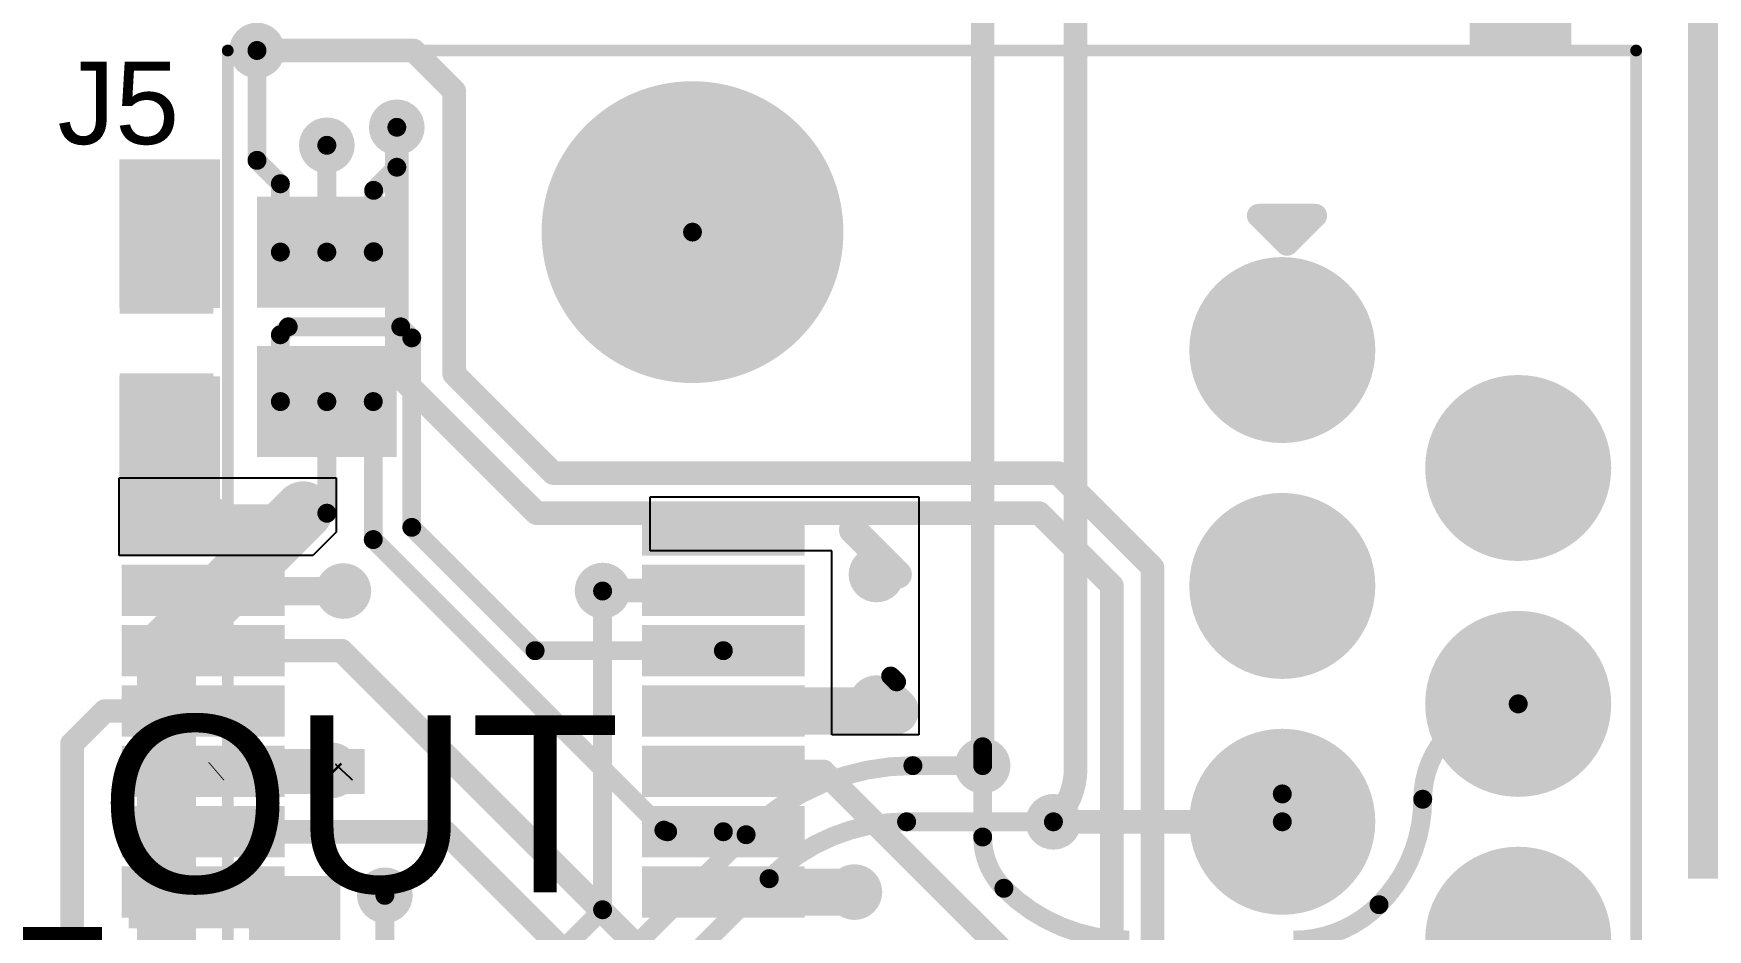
# Model space of a CAD drawing. Header units: millimetres. Extents: x -35.7 to 35.7, y -3.2 to 68.2.
# Drawn here: x -25.89 to -7.87, y 22.69 to 32.34 of the extents above; entities that cross this region are included whole.
import ezdxf

# ---------------------------------------------------------------- set-up
doc = ezdxf.new("R2010")
doc.units = ezdxf.units.MM
for name, color, linetype in [('BottomLayer', 5, 'Continuous'), ('BottomPaste', 16, 'Continuous'), ('BottomSolder', 6, 'Continuous'), ('MultiLayer', 9, 'Continuous'), ('PadHoleLayer', 156, 'Continuous'), ('TopLayer', 1, 'Continuous'), ('TopOverlay', 2, 'Continuous'), ('TopSolder', 216, 'Continuous'), ('ViaHoleLayer', 16, 'Continuous')]:
    doc.layers.add(name, color=color, linetype=linetype)
doc.styles.add('Arial', font='', dxfattribs={"height": 0.2})
doc.styles.get('Arial').set_extended_font_data('Arial')

# ---------------------------------------------------------------- blocks, each defined once
blk = doc.blocks.new('R__0603_B_6')
at = {"layer": 'BottomLayer'}
for points in [[(-1.143, -0.4445), (-1.143, 0.4445), (-0.381, 0.4445), (-0.381, -0.4445)], [(0.381, -0.4445), (0.381, 0.4445), (1.143, 0.4445), (1.143, -0.4445)]]:
    blk.add_hatch(color=5, dxfattribs=at).paths.add_polyline_path(points)
at = {"layer": 'BottomPaste'}
for points in [[(-1.143, -0.4445), (-1.143, 0.4445), (-0.381, 0.4445), (-0.381, -0.4445)], [(0.381, -0.4445), (0.381, 0.4445), (1.143, 0.4445), (1.143, -0.4445)]]:
    blk.add_hatch(color=16, dxfattribs=at).paths.add_polyline_path(points)
at = {"layer": 'BottomSolder'}
for points in [[(-1.2446, -0.5461), (-1.2446, 0.5461), (-0.2794, 0.5461), (-0.2794, -0.5461)], [(0.2794, -0.5461), (0.2794, 0.5461), (1.2446, 0.5461), (1.2446, -0.5461)]]:
    blk.add_hatch(color=6, dxfattribs=at).paths.add_polyline_path(points)
blk = doc.blocks.new('SOT_666_B_13')
at = {"layer": 'BottomLayer'}
for points in [[(-1.3, 0.65), (-0.31, 0.65), (-0.31, 0.35), (-1.3, 0.35)], [(0.31, 0.65), (1.3, 0.65), (1.3, 0.35), (0.31, 0.35)], [(-1.3, 0.15), (-0.31, 0.15), (-0.31, -0.15), (-1.3, -0.15)], [(0.31, 0.15), (1.3, 0.15), (1.3, -0.15), (0.31, -0.15)], [(-1.3, -0.35), (-0.31, -0.35), (-0.31, -0.65), (-1.3, -0.65)], [(0.31, -0.35), (1.3, -0.35), (1.3, -0.65), (0.31, -0.65)]]:
    blk.add_hatch(color=5, dxfattribs=at).paths.add_polyline_path(points)
at = {"layer": 'BottomPaste'}
for points in [[(-1.3, 0.65), (-0.31, 0.65), (-0.31, 0.35), (-1.3, 0.35)], [(0.31, 0.65), (1.3, 0.65), (1.3, 0.35), (0.31, 0.35)], [(-1.3, 0.15), (-0.31, 0.15), (-0.31, -0.15), (-1.3, -0.15)], [(0.31, 0.15), (1.3, 0.15), (1.3, -0.15), (0.31, -0.15)], [(-1.3, -0.35), (-0.31, -0.35), (-0.31, -0.65), (-1.3, -0.65)], [(0.31, -0.35), (1.3, -0.35), (1.3, -0.65), (0.31, -0.65)]]:
    blk.add_hatch(color=16, dxfattribs=at).paths.add_polyline_path(points)
at = {"layer": 'BottomSolder'}
for points in [[(-1.402, 0.752), (-0.208, 0.752), (-0.208, 0.248), (-1.402, 0.248)], [(0.208, 0.752), (1.402, 0.752), (1.402, 0.248), (0.208, 0.248)], [(-1.402, 0.252), (-0.208, 0.252), (-0.208, -0.252), (-1.402, -0.252)], [(0.208, 0.252), (1.402, 0.252), (1.402, -0.252), (0.208, -0.252)], [(-1.402, -0.248), (-0.208, -0.248), (-0.208, -0.752), (-1.402, -0.752)], [(0.208, -0.248), (1.402, -0.248), (1.402, -0.752), (0.208, -0.752)]]:
    blk.add_hatch(color=6, dxfattribs=at).paths.add_polyline_path(points)
blk = doc.blocks.new('SN74LVTH125PWR_B_27')
at = {"layer": 'BottomLayer'}
for points in [[(-3.575, 2.125), (-2.025, 2.125), (-2.025, 1.775), (-3.575, 1.775)], [(2.025, 2.125), (3.575, 2.125), (3.575, 1.775), (2.025, 1.775)], [(-3.575, 1.475), (-2.025, 1.475), (-2.025, 1.125), (-3.575, 1.125)], [(2.025, 1.475), (3.575, 1.475), (3.575, 1.125), (2.025, 1.125)], [(-3.575, 0.825), (-2.025, 0.825), (-2.025, 0.475), (-3.575, 0.475)], [(2.025, 0.825), (3.575, 0.825), (3.575, 0.475), (2.025, 0.475)], [(-3.575, 0.175), (-2.025, 0.175), (-2.025, -0.175), (-3.575, -0.175)], [(2.025, 0.175), (3.575, 0.175), (3.575, -0.175), (2.025, -0.175)], [(-3.575, -0.475), (-2.025, -0.475), (-2.025, -0.825), (-3.575, -0.825)], [(2.025, -0.475), (3.575, -0.475), (3.575, -0.825), (2.025, -0.825)], [(-3.575, -1.125), (-2.025, -1.125), (-2.025, -1.475), (-3.575, -1.475)], [(2.025, -1.125), (3.575, -1.125), (3.575, -1.475), (2.025, -1.475)], [(-3.575, -1.775), (-2.025, -1.775), (-2.025, -2.125), (-3.575, -2.125)], [(2.025, -1.775), (3.575, -1.775), (3.575, -2.125), (2.025, -2.125)]]:
    blk.add_hatch(color=5, dxfattribs=at).paths.add_polyline_path(points)
at = {"layer": 'BottomPaste'}
for points in [[(-3.575, 2.125), (-2.025, 2.125), (-2.025, 1.775), (-3.575, 1.775)], [(2.025, 2.125), (3.575, 2.125), (3.575, 1.775), (2.025, 1.775)], [(-3.575, 1.475), (-2.025, 1.475), (-2.025, 1.125), (-3.575, 1.125)], [(2.025, 1.475), (3.575, 1.475), (3.575, 1.125), (2.025, 1.125)], [(-3.575, 0.825), (-2.025, 0.825), (-2.025, 0.475), (-3.575, 0.475)], [(2.025, 0.825), (3.575, 0.825), (3.575, 0.475), (2.025, 0.475)], [(-3.575, 0.175), (-2.025, 0.175), (-2.025, -0.175), (-3.575, -0.175)], [(2.025, 0.175), (3.575, 0.175), (3.575, -0.175), (2.025, -0.175)], [(-3.575, -0.475), (-2.025, -0.475), (-2.025, -0.825), (-3.575, -0.825)], [(2.025, -0.475), (3.575, -0.475), (3.575, -0.825), (2.025, -0.825)], [(-3.575, -1.125), (-2.025, -1.125), (-2.025, -1.475), (-3.575, -1.475)], [(2.025, -1.125), (3.575, -1.125), (3.575, -1.475), (2.025, -1.475)], [(-3.575, -1.775), (-2.025, -1.775), (-2.025, -2.125), (-3.575, -2.125)], [(2.025, -1.775), (3.575, -1.775), (3.575, -2.125), (2.025, -2.125)]]:
    blk.add_hatch(color=16, dxfattribs=at).paths.add_polyline_path(points)
at = {"layer": 'BottomSolder'}
for points in [[(-3.677, 2.227), (-1.923, 2.227), (-1.923, 1.673), (-3.677, 1.673)], [(1.923, 2.227), (3.677, 2.227), (3.677, 1.673), (1.923, 1.673)], [(-3.677, 1.577), (-1.923, 1.577), (-1.923, 1.023), (-3.677, 1.023)], [(1.923, 1.577), (3.677, 1.577), (3.677, 1.023), (1.923, 1.023)], [(-3.677, 0.927), (-1.923, 0.927), (-1.923, 0.373), (-3.677, 0.373)], [(1.923, 0.927), (3.677, 0.927), (3.677, 0.373), (1.923, 0.373)], [(-3.677, 0.277), (-1.923, 0.277), (-1.923, -0.277), (-3.677, -0.277)], [(1.923, 0.277), (3.677, 0.277), (3.677, -0.277), (1.923, -0.277)], [(-3.677, -0.373), (-1.923, -0.373), (-1.923, -0.927), (-3.677, -0.927)], [(1.923, -0.373), (3.677, -0.373), (3.677, -0.927), (1.923, -0.927)], [(-3.677, -1.023), (-1.923, -1.023), (-1.923, -1.577), (-3.677, -1.577)], [(1.923, -1.023), (3.677, -1.023), (3.677, -1.577), (1.923, -1.577)], [(-3.677, -1.673), (-1.923, -1.673), (-1.923, -2.227), (-3.677, -2.227)], [(1.923, -1.673), (3.677, -1.673), (3.677, -2.227), (1.923, -2.227)]]:
    blk.add_hatch(color=6, dxfattribs=at).paths.add_polyline_path(points)
blk = doc.blocks.new('0855115001_60')
at = {"layer": 'BottomLayer'}
h = blk.add_hatch(color=5, dxfattribs=at)
edge = h.paths.add_edge_path()
edge.add_arc((-3.175, 4.445), 0.9, 0, 360)
h = blk.add_hatch(color=5, dxfattribs=at)
edge = h.paths.add_edge_path()
edge.add_arc((-0.635, 4.445), 0.9, 0, 360)
h = blk.add_hatch(color=5, dxfattribs=at)
edge = h.paths.add_edge_path()
edge.add_arc((1.905, 4.445), 0.9, 0, 360)
h = blk.add_hatch(color=5, dxfattribs=at)
edge = h.paths.add_edge_path()
edge.add_arc((4.445, 4.445), 0.9, 0, 360)
h = blk.add_hatch(color=5, dxfattribs=at)
edge = h.paths.add_edge_path()
edge.add_arc((-4.445, 1.905), 0.9, 0, 360)
h = blk.add_hatch(color=5, dxfattribs=at)
edge = h.paths.add_edge_path()
edge.add_arc((-1.905, 1.905), 0.9, 0, 360)
h = blk.add_hatch(color=5, dxfattribs=at)
edge = h.paths.add_edge_path()
edge.add_arc((0.635, 1.905), 0.9, 0, 360)
h = blk.add_hatch(color=5, dxfattribs=at)
edge = h.paths.add_edge_path()
edge.add_arc((3.175, 1.905), 0.9, 0, 360)
at = {"layer": 'BottomSolder'}
h = blk.add_hatch(color=6, dxfattribs=at)
edge = h.paths.add_edge_path()
edge.add_arc((-3.175, 4.445), 1.0016, 0, 360)
h = blk.add_hatch(color=6, dxfattribs=at)
edge = h.paths.add_edge_path()
edge.add_arc((-0.635, 4.445), 1.0016, 0, 360)
h = blk.add_hatch(color=6, dxfattribs=at)
edge = h.paths.add_edge_path()
edge.add_arc((1.905, 4.445), 1.0016, 0, 360)
h = blk.add_hatch(color=6, dxfattribs=at)
edge = h.paths.add_edge_path()
edge.add_arc((4.445, 4.445), 1.0016, 0, 360)
h = blk.add_hatch(color=6, dxfattribs=at)
edge = h.paths.add_edge_path()
edge.add_arc((-4.445, 1.905), 1.0016, 0, 360)
h = blk.add_hatch(color=6, dxfattribs=at)
edge = h.paths.add_edge_path()
edge.add_arc((-1.905, 1.905), 1.0016, 0, 360)
h = blk.add_hatch(color=6, dxfattribs=at)
edge = h.paths.add_edge_path()
edge.add_arc((0.635, 1.905), 1.0016, 0, 360)
h = blk.add_hatch(color=6, dxfattribs=at)
edge = h.paths.add_edge_path()
edge.add_arc((3.175, 1.905), 1.0016, 0, 360)
h = blk.add_hatch(color=6, dxfattribs=at)
edge = h.paths.add_edge_path()
edge.add_arc((-5.715, -4.445), 0.1016, 0, 360)
h = blk.add_hatch(color=6, dxfattribs=at)
edge = h.paths.add_edge_path()
edge.add_arc((5.715, -4.445), 0.1016, 0, 360)
at = {"layer": 'MultiLayer'}
h = blk.add_hatch(color=9, dxfattribs=at)
edge = h.paths.add_edge_path()
edge.add_arc((-3.175, 4.445), 0.9, 0, 360)
h = blk.add_hatch(color=9, dxfattribs=at)
edge = h.paths.add_edge_path()
edge.add_arc((-0.635, 4.445), 0.9, 0, 360)
h = blk.add_hatch(color=9, dxfattribs=at)
edge = h.paths.add_edge_path()
edge.add_arc((1.905, 4.445), 0.9, 0, 360)
h = blk.add_hatch(color=9, dxfattribs=at)
edge = h.paths.add_edge_path()
edge.add_arc((4.445, 4.445), 0.9, 0, 360)
h = blk.add_hatch(color=9, dxfattribs=at)
edge = h.paths.add_edge_path()
edge.add_arc((-4.445, 1.905), 0.9, 0, 360)
h = blk.add_hatch(color=9, dxfattribs=at)
edge = h.paths.add_edge_path()
edge.add_arc((-1.905, 1.905), 0.9, 0, 360)
h = blk.add_hatch(color=9, dxfattribs=at)
edge = h.paths.add_edge_path()
edge.add_arc((0.635, 1.905), 0.9, 0, 360)
h = blk.add_hatch(color=9, dxfattribs=at)
edge = h.paths.add_edge_path()
edge.add_arc((3.175, 1.905), 0.9, 0, 360)
at = {"layer": 'PadHoleLayer'}
h = blk.add_hatch(color=156, dxfattribs=at)
edge = h.paths.add_edge_path()
edge.add_arc((-3.175, 4.445), 0.5, 0, 360)
h = blk.add_hatch(color=156, dxfattribs=at)
edge = h.paths.add_edge_path()
edge.add_arc((-0.635, 4.445), 0.5, 0, 360)
h = blk.add_hatch(color=156, dxfattribs=at)
edge = h.paths.add_edge_path()
edge.add_arc((1.905, 4.445), 0.5, 0, 360)
h = blk.add_hatch(color=156, dxfattribs=at)
edge = h.paths.add_edge_path()
edge.add_arc((4.445, 4.445), 0.5, 0, 360)
h = blk.add_hatch(color=156, dxfattribs=at)
edge = h.paths.add_edge_path()
edge.add_arc((-4.445, 1.905), 0.5, 0, 360)
h = blk.add_hatch(color=156, dxfattribs=at)
edge = h.paths.add_edge_path()
edge.add_arc((-1.905, 1.905), 0.5, 0, 360)
h = blk.add_hatch(color=156, dxfattribs=at)
edge = h.paths.add_edge_path()
edge.add_arc((0.635, 1.905), 0.5, 0, 360)
h = blk.add_hatch(color=156, dxfattribs=at)
edge = h.paths.add_edge_path()
edge.add_arc((3.175, 1.905), 0.5, 0, 360)
h = blk.add_hatch(color=156, dxfattribs=at)
edge = h.paths.add_edge_path()
edge.add_arc((-5.715, -4.445), 1.625, 0, 360)
h = blk.add_hatch(color=156, dxfattribs=at)
edge = h.paths.add_edge_path()
edge.add_arc((5.715, -4.445), 1.625, 0, 360)
at = {"layer": 'TopLayer'}
h = blk.add_hatch(color=1, dxfattribs=at)
edge = h.paths.add_edge_path()
edge.add_arc((-3.175, 4.445), 0.9, 0, 360)
h = blk.add_hatch(color=1, dxfattribs=at)
edge = h.paths.add_edge_path()
edge.add_arc((-0.635, 4.445), 0.9, 0, 360)
h = blk.add_hatch(color=1, dxfattribs=at)
edge = h.paths.add_edge_path()
edge.add_arc((1.905, 4.445), 0.9, 0, 360)
h = blk.add_hatch(color=1, dxfattribs=at)
edge = h.paths.add_edge_path()
edge.add_arc((4.445, 4.445), 0.9, 0, 360)
h = blk.add_hatch(color=1, dxfattribs=at)
edge = h.paths.add_edge_path()
edge.add_arc((-4.445, 1.905), 0.9, 0, 360)
h = blk.add_hatch(color=1, dxfattribs=at)
edge = h.paths.add_edge_path()
edge.add_arc((-1.905, 1.905), 0.9, 0, 360)
h = blk.add_hatch(color=1, dxfattribs=at)
edge = h.paths.add_edge_path()
edge.add_arc((0.635, 1.905), 0.9, 0, 360)
h = blk.add_hatch(color=1, dxfattribs=at)
edge = h.paths.add_edge_path()
edge.add_arc((3.175, 1.905), 0.9, 0, 360)
at = {"layer": 'TopSolder'}
h = blk.add_hatch(color=216, dxfattribs=at)
edge = h.paths.add_edge_path()
edge.add_arc((-3.175, 4.445), 1.0016, 0, 360)
h = blk.add_hatch(color=216, dxfattribs=at)
edge = h.paths.add_edge_path()
edge.add_arc((-0.635, 4.445), 1.0016, 0, 360)
h = blk.add_hatch(color=216, dxfattribs=at)
edge = h.paths.add_edge_path()
edge.add_arc((1.905, 4.445), 1.0016, 0, 360)
h = blk.add_hatch(color=216, dxfattribs=at)
edge = h.paths.add_edge_path()
edge.add_arc((4.445, 4.445), 1.0016, 0, 360)
h = blk.add_hatch(color=216, dxfattribs=at)
edge = h.paths.add_edge_path()
edge.add_arc((-4.445, 1.905), 1.0016, 0, 360)
h = blk.add_hatch(color=216, dxfattribs=at)
edge = h.paths.add_edge_path()
edge.add_arc((-1.905, 1.905), 1.0016, 0, 360)
h = blk.add_hatch(color=216, dxfattribs=at)
edge = h.paths.add_edge_path()
edge.add_arc((0.635, 1.905), 1.0016, 0, 360)
h = blk.add_hatch(color=216, dxfattribs=at)
edge = h.paths.add_edge_path()
edge.add_arc((3.175, 1.905), 1.0016, 0, 360)
h = blk.add_hatch(color=216, dxfattribs=at)
edge = h.paths.add_edge_path()
edge.add_arc((-5.715, -4.445), 0.1016, 0, 360)
h = blk.add_hatch(color=216, dxfattribs=at)
edge = h.paths.add_edge_path()
edge.add_arc((5.715, -4.445), 0.1016, 0, 360)
at = {"layer": 'TopOverlay'}
for points, const_width in [([(7.6454, 5.715), (-7.6708, 5.715)], 0.127), ([(-7.6708, -9.4488), (-7.6708, 5.715)], 0.127), ([(7.6454, -9.4488), (7.6454, 5.715)], 0.127), ([(-5.588, 1.9558), (-5.8928, 2.2606)], 0.254), ([(-5.8928, 1.651), (-5.8928, 2.2606)], 0.254), ([(-5.8928, 1.651), (-5.588, 1.9558)], 0.254), ([(7.6454, -9.4488), (-7.6708, -9.4488)], 0.127)]:
    blk.add_lwpolyline(points, dxfattribs=dict(at, const_width=const_width))
for points, const_width in [([(-7.70255, 5.715, 1), (-7.63905, 5.715, 1)], 0.0635), ([(-7.70255, 5.715, 1), (-7.63905, 5.715, 1)], 0.0635), ([(7.61365, 5.715, 1), (7.67715, 5.715, 1)], 0.0635), ([(7.61365, 5.715, 1), (7.67715, 5.715, 1)], 0.0635), ([(-5.9563, 2.2606, 1), (-5.8293, 2.2606, 1)], 0.127), ([(-5.9563, 2.2606, 1), (-5.8293, 2.2606, 1)], 0.127), ([(-5.6515, 1.9558, 1), (-5.5245, 1.9558, 1)], 0.127), ([(-5.6515, 1.9558, 1), (-5.5245, 1.9558, 1)], 0.127), ([(-5.9563, 1.651, 1), (-5.8293, 1.651, 1)], 0.127), ([(-5.9563, 1.651, 1), (-5.8293, 1.651, 1)], 0.127), ([(-7.70255, -9.4488, 1), (-7.63905, -9.4488, 1)], 0.0635), ([(-7.70255, -9.4488, 1), (-7.63905, -9.4488, 1)], 0.0635), ([(7.61365, -9.4488, 1), (7.67715, -9.4488, 1)], 0.0635), ([(7.61365, -9.4488, 1), (7.67715, -9.4488, 1)], 0.0635)]:
    blk.add_lwpolyline(points, format="xyb", close=True, dxfattribs=dict(at, const_width=const_width))
blk = doc.blocks.new('CAP_0603_B_88')
at = {"layer": 'BottomLayer'}
for points in [[(-1.143, -0.445), (-1.143, 0.445), (-0.381, 0.445), (-0.381, -0.445)], [(0.381, -0.445), (0.381, 0.445), (1.143, 0.445), (1.143, -0.445)]]:
    blk.add_hatch(color=5, dxfattribs=at).paths.add_polyline_path(points)
at = {"layer": 'BottomPaste'}
for points in [[(-1.143, -0.445), (-1.143, 0.445), (-0.381, 0.445), (-0.381, -0.445)], [(0.381, -0.445), (0.381, 0.445), (1.143, 0.445), (1.143, -0.445)]]:
    blk.add_hatch(color=16, dxfattribs=at).paths.add_polyline_path(points)
at = {"layer": 'BottomSolder'}
for points in [[(-1.203, -0.504), (-1.203, 0.504), (-0.321, 0.504), (-0.321, -0.504)], [(0.321, -0.504), (0.321, 0.504), (1.203, 0.504), (1.203, -0.504)]]:
    blk.add_hatch(color=6, dxfattribs=at).paths.add_polyline_path(points)

msp = doc.modelspace()

# ---------------------------------------------------------------- hatches: boundary and pattern name
at = {"layer": 'BottomLayer'}
for points in [[(-2.243, 41.351), (-8.077, 41.351), (-8.077, 23.292), (-2.243, 23.292)], [(-23.884, 29.388), (-23.884, 30.988), (-24.968, 30.988), (-24.968, 29.388)], [(-23.884, 26.723), (-23.884, 28.651), (-24.968, 28.651), (-24.968, 26.723)], [(-24.867, 24.155), (-22.327, 24.155), (-22.327, 24.638), (-24.867, 24.638)], [(-24.867, 22.708), (-22.586, 22.708), (-22.586, 23.273), (-24.867, 23.273)], [(-23.571, 21.711), (-22.586, 21.711), (-22.586, 23.273), (-23.571, 23.273)]]:
    msp.add_hatch(color=5, dxfattribs=at).paths.add_polyline_path(points)
h = msp.add_hatch(color=5, dxfattribs=at)
edge = h.paths.add_edge_path()
edge.add_arc((-23.485, 32.161), 0.3, 0, 360)
h = msp.add_hatch(color=5, dxfattribs=at)
edge = h.paths.add_edge_path()
edge.add_arc((-21.98, 31.334), 0.3, 0, 360)
h = msp.add_hatch(color=5, dxfattribs=at)
edge = h.paths.add_edge_path()
edge.add_arc((-22.733, 31.14), 0.3, 0, 360)
h = msp.add_hatch(color=5, dxfattribs=at)
edge = h.paths.add_edge_path()
edge.add_arc((-24.435, 30.632), 0.3, 0, 360)
h = msp.add_hatch(color=5, dxfattribs=at)
edge = h.paths.add_edge_path()
edge.add_arc((-22.987, 27.203), 0.3, 0, 360)
h = msp.add_hatch(color=5, dxfattribs=at)
edge = h.paths.add_edge_path()
edge.add_arc((-16.815, 26.518), 0.3, 0, 360)
h = msp.add_hatch(color=5, dxfattribs=at)
edge = h.paths.add_edge_path()
edge.add_arc((-22.555, 26.34), 0.3, 0, 360)
h = msp.add_hatch(color=5, dxfattribs=at)
edge = h.paths.add_edge_path()
edge.add_arc((-19.764, 26.345), 0.3, 0, 360)
h = msp.add_hatch(color=5, dxfattribs=at)
edge = h.paths.add_edge_path()
edge.add_arc((-16.815, 25.133), 0.3, 0, 360)
h = msp.add_hatch(color=5, dxfattribs=at)
edge = h.paths.add_edge_path()
edge.add_arc((-22.682, 24.409), 0.3, 0, 360)
h = msp.add_hatch(color=5, dxfattribs=at)
edge = h.paths.add_edge_path()
edge.add_arc((-15.672, 24.46), 0.3, 0, 360)
h = msp.add_hatch(color=5, dxfattribs=at)
edge = h.paths.add_edge_path()
edge.add_arc((-14.91, 23.855), 0.3, 0, 360)
h = msp.add_hatch(color=5, dxfattribs=at)
edge = h.paths.add_edge_path()
edge.add_arc((-22.108, 23.063), 0.3, 0, 360)
h = msp.add_hatch(color=5, dxfattribs=at)
edge = h.paths.add_edge_path()
edge.add_arc((-17.053, 23.098), 0.3, 0, 360)
at = {"layer": 'BottomSolder'}
h = msp.add_hatch(color=6, dxfattribs=at)
edge = h.paths.add_edge_path()
edge.add_arc((-23.485, 32.161), 0.15, 0, 360)
h = msp.add_hatch(color=6, dxfattribs=at)
edge = h.paths.add_edge_path()
edge.add_arc((-21.98, 31.334), 0.15, 0, 360)
h = msp.add_hatch(color=6, dxfattribs=at)
edge = h.paths.add_edge_path()
edge.add_arc((-22.733, 31.14), 0.15, 0, 360)
h = msp.add_hatch(color=6, dxfattribs=at)
edge = h.paths.add_edge_path()
edge.add_arc((-24.435, 30.632), 0.15, 0, 360)
h = msp.add_hatch(color=6, dxfattribs=at)
edge = h.paths.add_edge_path()
edge.add_arc((-22.987, 27.203), 0.15, 0, 360)
h = msp.add_hatch(color=6, dxfattribs=at)
edge = h.paths.add_edge_path()
edge.add_arc((-19.764, 26.345), 0.15, 0, 360)
h = msp.add_hatch(color=6, dxfattribs=at)
edge = h.paths.add_edge_path()
edge.add_arc((-16.815, 26.518), 0.15, 0, 360)
h = msp.add_hatch(color=6, dxfattribs=at)
edge = h.paths.add_edge_path()
edge.add_arc((-22.555, 26.34), 0.15, 0, 360)
h = msp.add_hatch(color=6, dxfattribs=at)
edge = h.paths.add_edge_path()
edge.add_arc((-16.815, 25.133), 0.15, 0, 360)
h = msp.add_hatch(color=6, dxfattribs=at)
edge = h.paths.add_edge_path()
edge.add_arc((-22.682, 24.409), 0.15, 0, 360)
h = msp.add_hatch(color=6, dxfattribs=at)
edge = h.paths.add_edge_path()
edge.add_arc((-15.672, 24.46), 0.15, 0, 360)
h = msp.add_hatch(color=6, dxfattribs=at)
edge = h.paths.add_edge_path()
edge.add_arc((-14.91, 23.855), 0.15, 0, 360)
h = msp.add_hatch(color=6, dxfattribs=at)
edge = h.paths.add_edge_path()
edge.add_arc((-22.108, 23.063), 0.15, 0, 360)
h = msp.add_hatch(color=6, dxfattribs=at)
edge = h.paths.add_edge_path()
edge.add_arc((-17.053, 23.098), 0.15, 0, 360)
at = {"layer": 'TopLayer'}
for points in [[(-1.499, 28.092), (-1.499, 41.3), (-8.077, 41.3), (-8.077, 28.092)], [(-8.077, 23.241), (-0.394, 23.241), (-0.394, 28.791), (-8.077, 28.791)]]:
    msp.add_hatch(color=1, dxfattribs=at).paths.add_polyline_path(points)
h = msp.add_hatch(color=1, dxfattribs=at)
edge = h.paths.add_edge_path()
edge.add_arc((-23.485, 32.161), 0.3, 0, 360)
h = msp.add_hatch(color=1, dxfattribs=at)
edge = h.paths.add_edge_path()
edge.add_arc((-21.98, 31.334), 0.3, 0, 360)
h = msp.add_hatch(color=1, dxfattribs=at)
edge = h.paths.add_edge_path()
edge.add_arc((-22.733, 31.14), 0.3, 0, 360)
h = msp.add_hatch(color=1, dxfattribs=at)
edge = h.paths.add_edge_path()
edge.add_arc((-24.435, 30.632), 0.3, 0, 360)
h = msp.add_hatch(color=1, dxfattribs=at)
edge = h.paths.add_edge_path()
edge.add_arc((-22.987, 27.203), 0.3, 0, 360)
h = msp.add_hatch(color=1, dxfattribs=at)
edge = h.paths.add_edge_path()
edge.add_arc((-16.815, 26.518), 0.3, 0, 360)
h = msp.add_hatch(color=1, dxfattribs=at)
edge = h.paths.add_edge_path()
edge.add_arc((-22.555, 26.34), 0.3, 0, 360)
h = msp.add_hatch(color=1, dxfattribs=at)
edge = h.paths.add_edge_path()
edge.add_arc((-19.764, 26.345), 0.3, 0, 360)
h = msp.add_hatch(color=1, dxfattribs=at)
edge = h.paths.add_edge_path()
edge.add_arc((-16.815, 25.133), 0.3, 0, 360)
h = msp.add_hatch(color=1, dxfattribs=at)
edge = h.paths.add_edge_path()
edge.add_arc((-22.682, 24.409), 0.3, 0, 360)
h = msp.add_hatch(color=1, dxfattribs=at)
edge = h.paths.add_edge_path()
edge.add_arc((-15.672, 24.46), 0.3, 0, 360)
h = msp.add_hatch(color=1, dxfattribs=at)
edge = h.paths.add_edge_path()
edge.add_arc((-14.91, 23.855), 0.3, 0, 360)
h = msp.add_hatch(color=1, dxfattribs=at)
edge = h.paths.add_edge_path()
edge.add_arc((-22.108, 23.063), 0.3, 0, 360)
h = msp.add_hatch(color=1, dxfattribs=at)
edge = h.paths.add_edge_path()
edge.add_arc((-17.053, 23.098), 0.3, 0, 360)
at = {"layer": 'TopSolder'}
h = msp.add_hatch(color=216, dxfattribs=at)
edge = h.paths.add_edge_path()
edge.add_arc((-23.485, 32.161), 0.15, 0, 360)
h = msp.add_hatch(color=216, dxfattribs=at)
edge = h.paths.add_edge_path()
edge.add_arc((-21.98, 31.334), 0.15, 0, 360)
h = msp.add_hatch(color=216, dxfattribs=at)
edge = h.paths.add_edge_path()
edge.add_arc((-22.733, 31.14), 0.15, 0, 360)
h = msp.add_hatch(color=216, dxfattribs=at)
edge = h.paths.add_edge_path()
edge.add_arc((-24.435, 30.632), 0.15, 0, 360)
h = msp.add_hatch(color=216, dxfattribs=at)
edge = h.paths.add_edge_path()
edge.add_arc((-22.987, 27.203), 0.15, 0, 360)
h = msp.add_hatch(color=216, dxfattribs=at)
edge = h.paths.add_edge_path()
edge.add_arc((-19.764, 26.345), 0.15, 0, 360)
h = msp.add_hatch(color=216, dxfattribs=at)
edge = h.paths.add_edge_path()
edge.add_arc((-16.815, 26.518), 0.15, 0, 360)
h = msp.add_hatch(color=216, dxfattribs=at)
edge = h.paths.add_edge_path()
edge.add_arc((-22.555, 26.34), 0.15, 0, 360)
h = msp.add_hatch(color=216, dxfattribs=at)
edge = h.paths.add_edge_path()
edge.add_arc((-16.815, 25.133), 0.15, 0, 360)
h = msp.add_hatch(color=216, dxfattribs=at)
edge = h.paths.add_edge_path()
edge.add_arc((-22.682, 24.409), 0.15, 0, 360)
h = msp.add_hatch(color=216, dxfattribs=at)
edge = h.paths.add_edge_path()
edge.add_arc((-15.672, 24.46), 0.15, 0, 360)
h = msp.add_hatch(color=216, dxfattribs=at)
edge = h.paths.add_edge_path()
edge.add_arc((-14.91, 23.855), 0.15, 0, 360)
h = msp.add_hatch(color=216, dxfattribs=at)
edge = h.paths.add_edge_path()
edge.add_arc((-22.108, 23.063), 0.15, 0, 360)
h = msp.add_hatch(color=216, dxfattribs=at)
edge = h.paths.add_edge_path()
edge.add_arc((-17.053, 23.098), 0.15, 0, 360)
at = {"layer": 'ViaHoleLayer'}
h = msp.add_hatch(color=16, dxfattribs=at)
edge = h.paths.add_edge_path()
edge.add_arc((-23.485, 32.161), 0.15, 0, 360)
h = msp.add_hatch(color=16, dxfattribs=at)
edge = h.paths.add_edge_path()
edge.add_arc((-21.98, 31.334), 0.15, 0, 360)
h = msp.add_hatch(color=16, dxfattribs=at)
edge = h.paths.add_edge_path()
edge.add_arc((-22.733, 31.14), 0.15, 0, 360)
h = msp.add_hatch(color=16, dxfattribs=at)
edge = h.paths.add_edge_path()
edge.add_arc((-24.435, 30.632), 0.15, 0, 360)
h = msp.add_hatch(color=16, dxfattribs=at)
edge = h.paths.add_edge_path()
edge.add_arc((-22.987, 27.203), 0.15, 0, 360)
h = msp.add_hatch(color=16, dxfattribs=at)
edge = h.paths.add_edge_path()
edge.add_arc((-19.764, 26.345), 0.15, 0, 360)
h = msp.add_hatch(color=16, dxfattribs=at)
edge = h.paths.add_edge_path()
edge.add_arc((-16.815, 26.518), 0.15, 0, 360)
h = msp.add_hatch(color=16, dxfattribs=at)
edge = h.paths.add_edge_path()
edge.add_arc((-22.555, 26.34), 0.15, 0, 360)
h = msp.add_hatch(color=16, dxfattribs=at)
edge = h.paths.add_edge_path()
edge.add_arc((-16.815, 25.133), 0.15, 0, 360)
h = msp.add_hatch(color=16, dxfattribs=at)
edge = h.paths.add_edge_path()
edge.add_arc((-22.682, 24.409), 0.15, 0, 360)
h = msp.add_hatch(color=16, dxfattribs=at)
edge = h.paths.add_edge_path()
edge.add_arc((-15.672, 24.46), 0.15, 0, 360)
h = msp.add_hatch(color=16, dxfattribs=at)
edge = h.paths.add_edge_path()
edge.add_arc((-14.91, 23.855), 0.15, 0, 360)
h = msp.add_hatch(color=16, dxfattribs=at)
edge = h.paths.add_edge_path()
edge.add_arc((-22.108, 23.063), 0.15, 0, 360)
h = msp.add_hatch(color=16, dxfattribs=at)
edge = h.paths.add_edge_path()
edge.add_arc((-17.053, 23.098), 0.15, 0, 360)

# ---------------------------------------------------------------- linework, layer by layer
at = {"layer": 'BottomLayer'}
for p, q in [((-24.968, 27.457), (-24.968, 27.559)), ((-24.968, 27.559), (-22.631, 27.559)), ((-24.968, 26.721), (-24.968, 27.457)), ((-22.631, 27.559), (-22.631, 26.975)), ((-19.253, 26.772), (-19.253, 27.356)), ((-19.253, 27.356), (-16.358, 27.356)), ((-16.358, 27.356), (-16.358, 24.79)), ((-22.631, 26.975), (-22.885, 26.721)), ((-22.885, 26.721), (-24.968, 26.721)), ((-17.297, 26.772), (-19.253, 26.772)), ((-17.297, 24.79), (-17.297, 26.772)), ((-16.358, 24.79), (-17.297, 24.79))]:
    msp.add_line(p, q, dxfattribs=at)
for points, const_width in [([(-14.671, 24.432), (-14.671, 37.989)], 0.254), ([(-15.672, 24.663), (-15.672, 36.119)], 0.254), ([(-23.485, 30.978), (-23.485, 32.161)], 0.203), ([(-21.98, 30.904), (-21.98, 31.334)], 0.203), ([(-22.733, 29.99), (-22.733, 31.14)], 0.203), ([(-23.485, 30.978), (-23.233, 30.726)], 0.203), ([(-22.229, 30.655), (-21.98, 30.904)], 0.203), ([(-23.233, 29.99), (-23.233, 30.726)], 0.203), ([(-22.229, 29.994), (-22.229, 30.655)], 0.203), ([(-24.46, 29.807), (-24.359, 29.807)], 0.635), ([(-24.46, 29.807), (-24.46, 29.807)], 0.635), ([(-24.46, 29.769), (-24.46, 29.807)], 0.635), ([(-24.359, 29.807), (-24.333, 29.832)], 0.635), ([(-24.333, 29.832), (-24.333, 29.934)], 0.635), ([(-22.233, 29.99), (-22.229, 29.994)], 0.203), ([(-23.233, 29.1), (-23.149, 29.185)], 0.203), ([(-23.233, 28.38), (-23.233, 29.1)], 0.203), ([(-23.149, 29.185), (-21.938, 29.185)], 0.203), ([(-21.938, 29.185), (-21.819, 29.066)], 0.203), ([(-21.819, 27.026), (-21.819, 29.066)], 0.203), ([(-22.733, 27.178), (-22.733, 28.38)], 0.203), ([(-22.233, 26.894), (-22.233, 28.38)], 0.203), ([(-23.991, 27.071), (-23.986, 27.076)], 0.559), ([(-24.064, 26.998), (-23.991, 27.071)], 0.305), ([(-21.819, 27.026), (-20.491, 25.698)], 0.203), ([(-17.067, 26.998), (-16.586, 26.518)], 0.305), ([(-22.233, 26.894), (-19.104, 23.765)], 0.203), ([(-18.562, 26.396), (-18.514, 26.348)], 0.254), ([(-24.056, 26.34), (-22.555, 26.34)], 0.305), ([(-19.761, 26.345), (-18.562, 26.345)], 0.254), ([(-24.064, 25.698), (-22.574, 25.698)], 0.254), ([(-22.574, 25.698), (-19.415, 22.539)], 0.254), ([(-20.491, 25.698), (-18.464, 25.698)], 0.203), ([(-16.662, 25.425), (-16.599, 25.362)], 0.203), ([(-18.464, 25.048), (-16.659, 25.048)], 0.508), ([(-16.693, 25.127), (-16.636, 25.071)], 0.508), ([(-16.659, 25.048), (-16.636, 25.071)], 0.508), ([(-16.636, 25.071), (-16.614, 25.048)], 0.508), ([(-25.476, 24.696), (-25.124, 25.048)], 0.254), ([(-25.124, 25.048), (-24.064, 25.048)], 0.254), ([(-25.476, 21.234), (-25.476, 24.696)], 0.254), ([(-15.672, 24.46), (-15.672, 24.663)], 0.203), ([(-23.927, 24.397), (-23.92, 24.403)], 0.254), ([(-23.92, 24.403), (-22.676, 24.403)], 0.254), ([(-22.676, 24.403), (-22.657, 24.384)], 0.254), ([(-22.555, 24.384), (-22.543, 24.397)], 0.254), ([(-18.464, 24.398), (-17.388, 24.398)], 0.254), ([(-17.388, 24.398), (-14.935, 21.946)], 0.254), ([(-15.672, 23.691), (-15.672, 24.46)], 0.203), ([(-22.657, 24.384), (-22.555, 24.384)], 0.254), ([(-10.934, 24.098), (-10.934, 24.098)], 0.203), ([(-14.91, 23.855), (-12.446, 23.855)], 0.254), ([(-24.064, 23.748), (-21.462, 23.748)], 0.254), ([(-21.462, 23.748), (-19.782, 22.068)], 0.254), ([(-19.104, 23.765), (-19.104, 23.765)], 0.203), ([(-19.064, 23.748), (-18.464, 23.748)], 0.203), ([(-18.464, 23.098), (-17.053, 23.098)], 0.508), ([(-22.108, 22.512), (-22.108, 23.063)], 0.203)]:
    msp.add_lwpolyline(points, dxfattribs=dict(at, const_width=const_width))
for points, const_width in [([(-23.536, 32.161, 1), (-23.434, 32.161, 1)], 0.102), ([(-22.03, 31.334, 1), (-21.929, 31.334, 1)], 0.102), ([(-22.784, 31.14, 1), (-22.682, 31.14, 1)], 0.102), ([(-23.536, 30.978, 1), (-23.434, 30.978, 1)], 0.102), ([(-23.536, 30.978, 1), (-23.434, 30.978, 1)], 0.102), ([(-22.03, 30.904, 1), (-21.929, 30.904, 1)], 0.102), ([(-22.03, 30.904, 1), (-21.929, 30.904, 1)], 0.102), ([(-23.284, 30.726, 1), (-23.182, 30.726, 1)], 0.102), ([(-23.284, 30.726, 1), (-23.182, 30.726, 1)], 0.102), ([(-22.28, 30.655, 1), (-22.178, 30.655, 1)], 0.102), ([(-22.28, 30.655, 1), (-22.178, 30.655, 1)], 0.102), ([(-24.619, 29.807, 1), (-24.302, 29.807, 1)], 0.318), ([(-24.619, 29.807, 1), (-24.302, 29.807, 1)], 0.318), ([(-24.619, 29.807, 1), (-24.301, 29.807, 1)], 0.318), ([(-24.619, 29.807, 1), (-24.301, 29.807, 1)], 0.318), ([(-24.518, 29.807, 1), (-24.2, 29.807, 1)], 0.318), ([(-24.518, 29.807, 1), (-24.2, 29.807, 1)], 0.318), ([(-24.492, 29.934, 1), (-24.174, 29.934, 1)], 0.318), ([(-24.492, 29.832, 1), (-24.174, 29.832, 1)], 0.318), ([(-24.492, 29.832, 1), (-24.174, 29.832, 1)], 0.318), ([(-24.619, 29.769, 1), (-24.301, 29.769, 1)], 0.318), ([(-23.284, 29.99, 1), (-23.182, 29.99, 1)], 0.102), ([(-22.784, 29.99, 1), (-22.682, 29.99, 1)], 0.102), ([(-22.284, 29.99, 1), (-22.182, 29.99, 1)], 0.102), ([(-22.28, 29.994, 1), (-22.178, 29.994, 1)], 0.102), ([(-22.28, 29.994, 1), (-22.178, 29.994, 1)], 0.102), ([(-23.284, 29.1, 1), (-23.182, 29.1, 1)], 0.102), ([(-23.284, 29.1, 1), (-23.182, 29.1, 1)], 0.102), ([(-23.2, 29.185, 1), (-23.098, 29.185, 1)], 0.102), ([(-23.2, 29.185, 1), (-23.098, 29.185, 1)], 0.102), ([(-21.988, 29.185, 1), (-21.887, 29.185, 1)], 0.102), ([(-21.988, 29.185, 1), (-21.887, 29.185, 1)], 0.102), ([(-21.869, 29.066, 1), (-21.768, 29.066, 1)], 0.102), ([(-21.869, 29.066, 1), (-21.768, 29.066, 1)], 0.102), ([(-23.284, 28.38, 1), (-23.182, 28.38, 1)], 0.102), ([(-22.784, 28.38, 1), (-22.682, 28.38, 1)], 0.102), ([(-22.284, 28.38, 1), (-22.182, 28.38, 1)], 0.102), ([(-24.131, 27.071, 1), (-23.852, 27.071, 1)], 0.279), ([(-24.126, 27.076, 1), (-23.846, 27.076, 1)], 0.279), ([(-24.068, 27.071, 1), (-23.915, 27.071, 1)], 0.152), ([(-22.784, 27.178, 1), (-22.682, 27.178, 1)], 0.102), ([(-24.14, 26.998, 1), (-23.988, 26.998, 1)], 0.152), ([(-21.869, 27.026, 1), (-21.768, 27.026, 1)], 0.102), ([(-21.869, 27.026, 1), (-21.768, 27.026, 1)], 0.102), ([(-17.143, 26.998, 1), (-16.991, 26.998, 1)], 0.152), ([(-22.284, 26.894, 1), (-22.182, 26.894, 1)], 0.102), ([(-22.284, 26.894, 1), (-22.182, 26.894, 1)], 0.102), ([(-18.626, 26.396, 1), (-18.499, 26.396, 1)], 0.127), ([(-16.662, 26.518, 1), (-16.51, 26.518, 1)], 0.152), ([(-24.132, 26.34, 1), (-23.979, 26.34, 1)], 0.152), ([(-22.631, 26.34, 1), (-22.479, 26.34, 1)], 0.152), ([(-19.825, 26.345, 1), (-19.698, 26.345, 1)], 0.127), ([(-18.626, 26.345, 1), (-18.499, 26.345, 1)], 0.127), ([(-18.578, 26.348, 1), (-18.451, 26.348, 1)], 0.127), ([(-24.128, 25.698, 1), (-24.001, 25.698, 1)], 0.127), ([(-22.638, 25.698, 1), (-22.511, 25.698, 1)], 0.127), ([(-22.638, 25.698, 1), (-22.511, 25.698, 1)], 0.127), ([(-20.542, 25.698, 1), (-20.44, 25.698, 1)], 0.102), ([(-20.542, 25.698, 1), (-20.44, 25.698, 1)], 0.102), ([(-18.515, 25.698, 1), (-18.413, 25.698, 1)], 0.102), ([(-16.713, 25.425, 1), (-16.612, 25.425, 1)], 0.102), ([(-16.65, 25.362, 1), (-16.548, 25.362, 1)], 0.102), ([(-18.591, 25.048, 1), (-18.337, 25.048, 1)], 0.254), ([(-16.82, 25.127, 1), (-16.566, 25.127, 1)], 0.254), ([(-16.786, 25.048, 1), (-16.532, 25.048, 1)], 0.254), ([(-16.786, 25.048, 1), (-16.532, 25.048, 1)], 0.254), ([(-16.763, 25.071, 1), (-16.509, 25.071, 1)], 0.254), ([(-16.763, 25.071, 1), (-16.509, 25.071, 1)], 0.254), ([(-16.763, 25.071, 1), (-16.509, 25.071, 1)], 0.254), ([(-16.741, 25.048, 1), (-16.487, 25.048, 1)], 0.254), ([(-25.187, 25.048, 1), (-25.06, 25.048, 1)], 0.127), ([(-25.187, 25.048, 1), (-25.06, 25.048, 1)], 0.127), ([(-24.128, 25.048, 1), (-24.001, 25.048, 1)], 0.127), ([(-9.957, 25.125, 1), (-9.855, 25.125, 1)], 0.102), ([(-25.54, 24.696, 1), (-25.413, 24.696, 1)], 0.127), ([(-25.54, 24.696, 1), (-25.413, 24.696, 1)], 0.127), ([(-15.735, 24.663, 1), (-15.608, 24.663, 1)], 0.127), ([(-15.723, 24.663, 1), (-15.621, 24.663, 1)], 0.102), ([(-23.99, 24.397, 1), (-23.863, 24.397, 1)], 0.127), ([(-23.984, 24.403, 1), (-23.857, 24.403, 1)], 0.127), ([(-23.984, 24.403, 1), (-23.857, 24.403, 1)], 0.127), ([(-22.739, 24.403, 1), (-22.612, 24.403, 1)], 0.127), ([(-22.739, 24.403, 1), (-22.612, 24.403, 1)], 0.127), ([(-22.606, 24.397, 1), (-22.479, 24.397, 1)], 0.127), ([(-18.528, 24.398, 1), (-18.401, 24.398, 1)], 0.127), ([(-17.451, 24.398, 1), (-17.324, 24.398, 1)], 0.127), ([(-17.451, 24.398, 1), (-17.324, 24.398, 1)], 0.127), ([(-15.723, 24.46, 1), (-15.621, 24.46, 1)], 0.102), ([(-15.723, 24.46, 1), (-15.621, 24.46, 1)], 0.102), ([(-14.734, 24.432, 1), (-14.607, 24.432, 1)], 0.127), ([(-14.734, 24.432, 1), (-14.607, 24.432, 1)], 0.127), ([(-22.72, 24.384, 1), (-22.593, 24.384, 1)], 0.127), ([(-22.72, 24.384, 1), (-22.593, 24.384, 1)], 0.127), ([(-22.619, 24.384, 1), (-22.492, 24.384, 1)], 0.127), ([(-22.619, 24.384, 1), (-22.492, 24.384, 1)], 0.127), ([(-10.985, 24.098, 1), (-10.883, 24.098, 1)], 0.102), ([(-10.985, 24.098, 1), (-10.883, 24.098, 1)], 0.102), ([(-10.985, 24.098, 1), (-10.883, 24.098, 1)], 0.102), ([(-10.985, 24.098, 1), (-10.883, 24.098, 1)], 0.102), ([(-14.973, 23.855, 1), (-14.846, 23.855, 1)], 0.127), ([(-14.973, 23.855, 1), (-14.846, 23.855, 1)], 0.127), ([(-12.509, 23.855, 1), (-12.383, 23.855, 1)], 0.127), ([(-24.128, 23.748, 1), (-24.001, 23.748, 1)], 0.127), ([(-21.526, 23.748, 1), (-21.399, 23.748, 1)], 0.127), ([(-21.526, 23.748, 1), (-21.399, 23.748, 1)], 0.127), ([(-19.155, 23.765, 1), (-19.053, 23.765, 1)], 0.102), ([(-19.155, 23.765, 1), (-19.053, 23.765, 1)], 0.102), ([(-19.155, 23.765, 1), (-19.053, 23.765, 1)], 0.102), ([(-19.155, 23.765, 1), (-19.053, 23.765, 1)], 0.102), ([(-19.155, 23.765, 1), (-19.053, 23.765, 1)], 0.102), ([(-19.155, 23.765, 1), (-19.053, 23.765, 1)], 0.102), ([(-19.115, 23.748, 1), (-19.013, 23.748, 1)], 0.102), ([(-19.115, 23.748, 1), (-19.013, 23.748, 1)], 0.102), ([(-18.515, 23.748, 1), (-18.413, 23.748, 1)], 0.102), ([(-15.723, 23.691, 1), (-15.621, 23.691, 1)], 0.102), ([(-15.723, 23.691, 1), (-15.621, 23.691, 1)], 0.102), ([(-18.591, 23.098, 1), (-18.337, 23.098, 1)], 0.254), ([(-17.18, 23.098, 1), (-16.926, 23.098, 1)], 0.254), ([(-22.159, 23.063, 1), (-22.057, 23.063, 1)], 0.102), ([(-15.494, 23.139, 1), (-15.392, 23.139, 1)], 0.102), ([(-15.494, 23.139, 1), (-15.392, 23.139, 1)], 0.102), ([(-11.455, 22.962, 1), (-11.354, 22.962, 1)], 0.102), ([(-11.455, 22.962, 1), (-11.354, 22.962, 1)], 0.102)]:
    msp.add_lwpolyline(points, format="xyb", close=True, dxfattribs=dict(at, const_width=const_width))
for points, const_width in [([(-10.934, 24.098, -0.413842), (-9.906, 25.125)], 0.203), ([(-14.671, 24.432, -0.198912), (-14.91, 23.855)], 0.254), ([(-10.934, 24.098, -0.198998), (-11.405, 22.962)], 0.203), ([(-19.064, 23.748, -0.198544), (-19.104, 23.765)], 0.203), ([(-19.104, 23.765, -0.000354), (-19.104, 23.765)], 0.203), ([(-15.443, 23.139, -0.198912), (-15.672, 23.691)], 0.203), ([(-14.094, 22.581, -0.198912), (-15.443, 23.139)], 0.203), ([(-11.405, 22.962, -0.1992), (-12.326, 22.581)], 0.203)]:
    msp.add_lwpolyline(points, format="xyb", dxfattribs=dict(at, const_width=const_width))
at = {"layer": 'TopLayer'}
for points, const_width in [([(-23.485, 32.161), (-21.798, 32.161)], 0.254), ([(-21.798, 32.161), (-21.361, 31.725)], 0.254), ([(-21.361, 28.677), (-21.361, 31.725)], 0.254), ([(-21.98, 28.682), (-21.98, 31.334)], 0.254), ([(-21.98, 28.682), (-20.476, 27.179)], 0.254), ([(-21.361, 28.677), (-20.295, 27.61)], 0.254), ([(-20.295, 27.61), (-14.86, 27.61)], 0.254), ([(-14.86, 27.61), (-13.843, 26.594)], 0.254), ([(-24.46, 25.73), (-22.987, 27.203)], 0.635), ([(-20.476, 27.179), (-15.063, 27.179)], 0.254), ([(-15.063, 27.179), (-14.28, 26.395)], 0.254), ([(-13.843, 20.626), (-13.843, 26.594)], 0.254), ([(-14.28, 20.452), (-14.28, 26.395)], 0.254), ([(-19.764, 22.908), (-19.764, 26.34)], 0.203), ([(-24.46, 21.92), (-24.46, 25.73)], 0.635), ([(-16.423, 24.46), (-15.672, 24.46)], 0.203), ([(-12.446, 23.855), (-12.446, 24.155)], 0.203), ([(-22.403, 19.533), (-18.219, 23.716)], 0.203), ([(-16.491, 23.855), (-14.91, 23.855)], 0.203), ([(-21.971, 19.242), (-17.971, 23.242)], 0.203), ([(-22.835, 19.837), (-19.764, 22.908)], 0.203)]:
    msp.add_lwpolyline(points, dxfattribs=dict(at, const_width=const_width))
for points, const_width in [([(-23.548, 32.161, 1), (-23.421, 32.161, 1)], 0.127), ([(-21.862, 32.161, 1), (-21.735, 32.161, 1)], 0.127), ([(-21.862, 32.161, 1), (-21.735, 32.161, 1)], 0.127), ([(-21.425, 31.725, 1), (-21.298, 31.725, 1)], 0.127), ([(-21.425, 31.725, 1), (-21.298, 31.725, 1)], 0.127), ([(-22.043, 31.334, 1), (-21.916, 31.334, 1)], 0.127), ([(-22.043, 28.682, 1), (-21.916, 28.682, 1)], 0.127), ([(-22.043, 28.682, 1), (-21.916, 28.682, 1)], 0.127), ([(-21.425, 28.677, 1), (-21.298, 28.677, 1)], 0.127), ([(-21.425, 28.677, 1), (-21.298, 28.677, 1)], 0.127), ([(-20.359, 27.61, 1), (-20.232, 27.61, 1)], 0.127), ([(-20.359, 27.61, 1), (-20.232, 27.61, 1)], 0.127), ([(-14.923, 27.61, 1), (-14.796, 27.61, 1)], 0.127), ([(-14.923, 27.61, 1), (-14.796, 27.61, 1)], 0.127), ([(-23.146, 27.203, 1), (-22.828, 27.203, 1)], 0.318), ([(-20.539, 27.179, 1), (-20.412, 27.179, 1)], 0.127), ([(-20.539, 27.179, 1), (-20.412, 27.179, 1)], 0.127), ([(-15.126, 27.179, 1), (-14.999, 27.179, 1)], 0.127), ([(-15.126, 27.179, 1), (-14.999, 27.179, 1)], 0.127), ([(-13.906, 26.594, 1), (-13.78, 26.594, 1)], 0.127), ([(-13.906, 26.594, 1), (-13.78, 26.594, 1)], 0.127), ([(-14.343, 26.395, 1), (-14.216, 26.395, 1)], 0.127), ([(-14.343, 26.395, 1), (-14.216, 26.395, 1)], 0.127), ([(-19.815, 26.34, 1), (-19.713, 26.34, 1)], 0.102), ([(-24.619, 25.73, 1), (-24.301, 25.73, 1)], 0.318), ([(-24.619, 25.73, 1), (-24.301, 25.73, 1)], 0.318), ([(-16.474, 24.46, 1), (-16.372, 24.46, 1)], 0.102), ([(-16.474, 24.46, 1), (-16.372, 24.46, 1)], 0.102), ([(-15.723, 24.46, 1), (-15.621, 24.46, 1)], 0.102), ([(-12.497, 24.155, 1), (-12.395, 24.155, 1)], 0.102), ([(-18.27, 23.716, 1), (-18.168, 23.716, 1)], 0.102), ([(-18.27, 23.716, 1), (-18.168, 23.716, 1)], 0.102), ([(-16.542, 23.855, 1), (-16.44, 23.855, 1)], 0.102), ([(-16.542, 23.855, 1), (-16.44, 23.855, 1)], 0.102), ([(-14.961, 23.855, 1), (-14.859, 23.855, 1)], 0.102), ([(-12.497, 23.855, 1), (-12.395, 23.855, 1)], 0.102), ([(-18.021, 23.243, 1), (-17.919, 23.243, 1)], 0.102), ([(-18.021, 23.243, 1), (-17.919, 23.243, 1)], 0.102), ([(-18.022, 23.242, 1), (-17.92, 23.242, 1)], 0.102), ([(-18.022, 23.242, 1), (-17.92, 23.242, 1)], 0.102), ([(-19.815, 22.908, 1), (-19.713, 22.908, 1)], 0.102), ([(-19.815, 22.908, 1), (-19.713, 22.908, 1)], 0.102)]:
    msp.add_lwpolyline(points, format="xyb", close=True, dxfattribs=dict(at, const_width=const_width))
at = {"layer": 'TopLayer', "const_width": 0.203}
for points in [[(-18.219, 23.716, -0.198912), (-16.423, 24.46)], [(-17.97, 23.243, -0.198808), (-16.491, 23.855)], [(-17.971, 23.242, -0.0001), (-17.97, 23.243)]]:
    msp.add_lwpolyline(points, format="xyb", dxfattribs=at)

# ---------------------------------------------------------------- block references
for name, p, rotation in [('R__0603_B_6', (-9.881, 33.426), 90), ('0855115001_60', (-14.351, 24.49), 270), ('SOT_666_B_13', (-22.733, 29.185), 270), ('CAP_0603_B_88', (-24.46, 29.007), 90), ('SN74LVTH125PWR_B_27', (-21.264, 25.048), 180)]:
    msp.add_blockref(name, p, dxfattribs=dict(rotation=rotation))

# ---------------------------------------------------------------- texts
at = {"layer": 'TopOverlay', "style": 'Arial'}
msp.add_text('J5', height=0.889, dxfattribs=at).set_placement((-25.633, 31.153))
msp.add_text('CAN_OUT', height=1.905, rotation=360, dxfattribs=at).set_placement((-32.283, 23.095))

doc.saveas('drawing.dxf')
